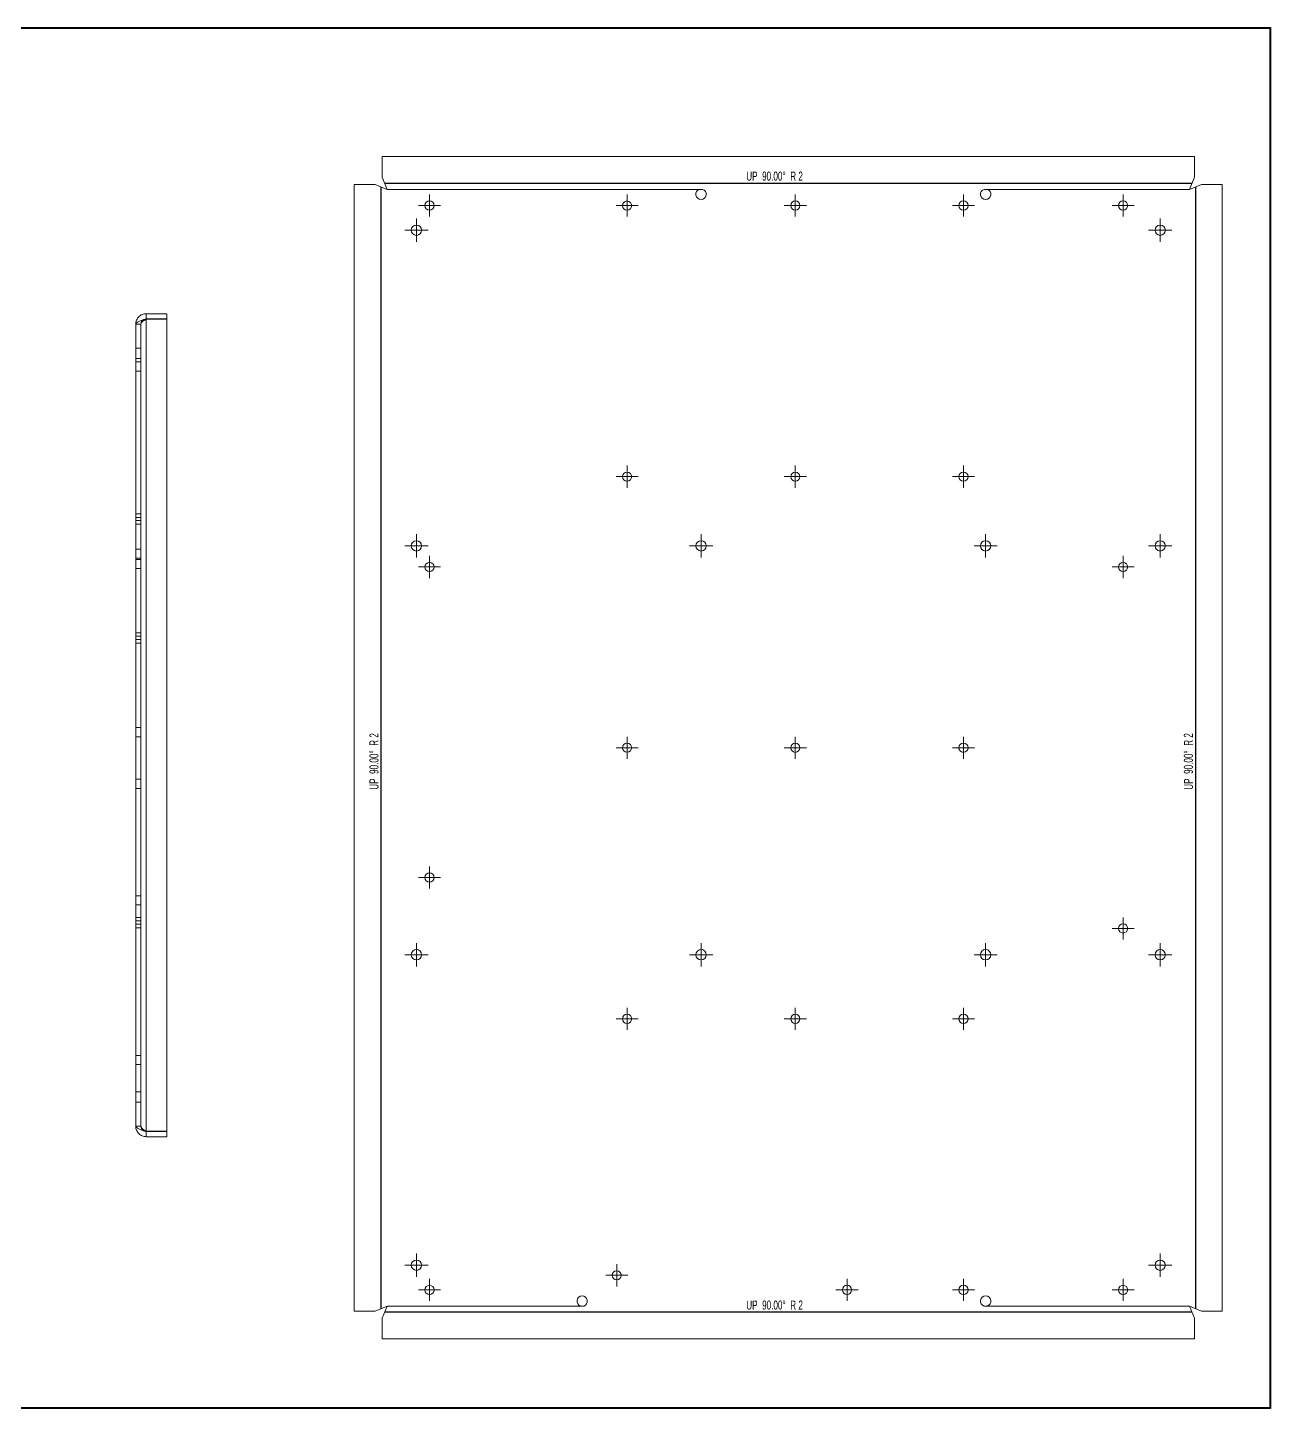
# Model space of a CAD drawing. Header units: millimetres. Extents: x 88 to 1049, y 65 to 599.
# Drawn here: x 569 to 1049, y 65 to 599 of the extents above; entities that cross this region are included whole.
import ezdxf
from ezdxf.lldxf.tags import DXFTag

# ---------------------------------------------------------------- set-up
doc = ezdxf.new("R2010")
doc.units = ezdxf.units.MM
doc.header["$LTSCALE"] = 5
doc.styles.add('SLDTEXTSTYLE2', font='TXT', dxfattribs={"width": 0.671875})
tags = doc.linetypes.add('CENTERX2', pattern=[20.32, 12.7, -2.54, 2.54, -2.54]).pattern_tags.tags
tags[10:11] = [DXFTag(74, 4), DXFTag(75, 0), DXFTag(340, '0'), DXFTag(46, 1.0), DXFTag(50, 0.0), DXFTag(44, 0.0), DXFTag(45, 0.0)]
tags[8:9] = [DXFTag(74, 4), DXFTag(75, 0), DXFTag(340, '0'), DXFTag(46, 1.0), DXFTag(50, 0.0), DXFTag(44, 0.0), DXFTag(45, 0.0)]
tags[6:7] = [DXFTag(74, 4), DXFTag(75, 0), DXFTag(340, '0'), DXFTag(46, 1.0), DXFTag(50, 0.0), DXFTag(44, 0.0), DXFTag(45, 0.0)]
tags[4:5] = [DXFTag(74, 4), DXFTag(75, 0), DXFTag(340, '0'), DXFTag(46, 1.0), DXFTag(50, 0.0), DXFTag(44, 0.0), DXFTag(45, 0.0)]
tags = doc.linetypes.add('HIDDEN', pattern=[1.905, 1.27, -0.635]).pattern_tags.tags
tags[6:7] = [DXFTag(74, 4), DXFTag(75, 0), DXFTag(340, '0'), DXFTag(46, 1.0), DXFTag(50, 0.0), DXFTag(44, 0.0), DXFTag(45, 0.0)]
tags[4:5] = [DXFTag(74, 4), DXFTag(75, 0), DXFTag(340, '0'), DXFTag(46, 1.0), DXFTag(50, 0.0), DXFTag(44, 0.0), DXFTag(45, 0.0)]

# ---------------------------------------------------------------- blocks, each defined once
blk = doc.blocks.new('SW_CENTERMARKSYMBOL_35')
at = {"color": 0, "linetype": 'Continuous', "lineweight": 0, "ltscale": 5}
for p, q in [((-2.5, 0), (-4.275, 0)), ((0, 0), (-2.5, 0)), ((0, 2.5), (0, 4.275)), ((0, 0), (0, 2.5)), ((0, 0), (0, -2.5)), ((0, 0), (2.5, 0)), ((2.5, 0), (4.275, 0)), ((0, -2.5), (0, -4.275))]:
    blk.add_line(p, q, dxfattribs=at)
blk = doc.blocks.new('SW_CENTERMARKSYMBOL_36')
at = {"color": 0, "linetype": 'Continuous', "lineweight": 0, "ltscale": 5}
for p, q in [((-2.5, 0), (-4.275, 0)), ((0, 0), (-2.5, 0)), ((0, 2.5), (0, 4.275)), ((0, 0), (0, 2.5)), ((0, 0), (0, -2.5)), ((0, 0), (2.5, 0)), ((2.5, 0), (4.275, 0)), ((0, -2.5), (0, -4.275))]:
    blk.add_line(p, q, dxfattribs=at)
blk = doc.blocks.new('SW_CENTERMARKSYMBOL_37')
at = {"color": 0, "linetype": 'Continuous', "lineweight": 0, "ltscale": 5}
for p, q in [((-2.5, 0), (-4.275, 0)), ((0, 0), (-2.5, 0)), ((0, 2.5), (0, 4.275)), ((0, 0), (0, 2.5)), ((0, 0), (0, -2.5)), ((0, 0), (2.5, 0)), ((2.5, 0), (4.275, 0)), ((0, -2.5), (0, -4.275))]:
    blk.add_line(p, q, dxfattribs=at)
blk = doc.blocks.new('SW_CENTERMARKSYMBOL_38')
at = {"color": 0, "linetype": 'Continuous', "lineweight": 0, "ltscale": 5}
for p, q in [((-2.5, 0), (-4.275, 0)), ((0, 0), (-2.5, 0)), ((0, 2.5), (0, 4.275)), ((0, 0), (0, 2.5)), ((0, 0), (0, -2.5)), ((0, 0), (2.5, 0)), ((2.5, 0), (4.275, 0)), ((0, -2.5), (0, -4.275))]:
    blk.add_line(p, q, dxfattribs=at)
blk = doc.blocks.new('SW_CENTERMARKSYMBOL_39')
at = {"color": 0, "linetype": 'Continuous', "lineweight": 0, "ltscale": 5}
for p, q in [((-2.5, 0), (-4.275, 0)), ((0, 0), (-2.5, 0)), ((0, 2.5), (0, 4.275)), ((0, 0), (0, 2.5)), ((0, 0), (0, -2.5)), ((0, 0), (2.5, 0)), ((2.5, 0), (4.275, 0)), ((0, -2.5), (0, -4.275))]:
    blk.add_line(p, q, dxfattribs=at)
blk = doc.blocks.new('SW_CENTERMARKSYMBOL_40')
at = {"color": 0, "linetype": 'Continuous', "lineweight": 0, "ltscale": 5}
for p, q in [((-2.5, 0), (-4.275, 0)), ((0, 0), (-2.5, 0)), ((0, 2.5), (0, 4.275)), ((0, 0), (0, 2.5)), ((0, 0), (0, -2.5)), ((0, 0), (2.5, 0)), ((2.5, 0), (4.275, 0)), ((0, -2.5), (0, -4.275))]:
    blk.add_line(p, q, dxfattribs=at)
blk = doc.blocks.new('SW_CENTERMARKSYMBOL_41')
at = {"color": 0, "linetype": 'Continuous', "lineweight": 0, "ltscale": 5}
for p, q in [((-2.5, 0), (-4.275, 0)), ((0, 0), (-2.5, 0)), ((0, 2.5), (0, 4.275)), ((0, 0), (0, 2.5)), ((0, 0), (0, -2.5)), ((0, 0), (2.5, 0)), ((2.5, 0), (4.275, 0)), ((0, -2.5), (0, -4.275))]:
    blk.add_line(p, q, dxfattribs=at)
blk = doc.blocks.new('SW_CENTERMARKSYMBOL_42')
at = {"color": 0, "linetype": 'Continuous', "lineweight": 0, "ltscale": 5}
for p, q in [((-2.5, 0), (-4.275, 0)), ((0, 0), (-2.5, 0)), ((0, 2.5), (0, 4.275)), ((0, 0), (0, 2.5)), ((0, 0), (0, -2.5)), ((0, 0), (2.5, 0)), ((2.5, 0), (4.275, 0)), ((0, -2.5), (0, -4.275))]:
    blk.add_line(p, q, dxfattribs=at)
blk = doc.blocks.new('SW_CENTERMARKSYMBOL_43')
at = {"color": 0, "linetype": 'Continuous', "lineweight": 0, "ltscale": 5}
for p, q in [((-2.5, 0), (-4.275, 0)), ((0, 0), (-2.5, 0)), ((0, 2.5), (0, 4.275)), ((0, 0), (0, 2.5)), ((0, 0), (0, -2.5)), ((0, 0), (2.5, 0)), ((2.5, 0), (4.275, 0)), ((0, -2.5), (0, -4.275))]:
    blk.add_line(p, q, dxfattribs=at)
blk = doc.blocks.new('SW_CENTERMARKSYMBOL_44')
at = {"color": 0, "linetype": 'Continuous', "lineweight": 0, "ltscale": 5}
for p, q in [((-2.5, 0), (-4.275, 0)), ((0, 0), (-2.5, 0)), ((0, 2.5), (0, 4.275)), ((0, 0), (0, 2.5)), ((0, 0), (0, -2.5)), ((0, 0), (2.5, 0)), ((2.5, 0), (4.275, 0)), ((0, -2.5), (0, -4.275))]:
    blk.add_line(p, q, dxfattribs=at)
blk = doc.blocks.new('SW_CENTERMARKSYMBOL_45')
at = {"color": 0, "linetype": 'Continuous', "lineweight": 0, "ltscale": 5}
for p, q in [((-2.5, 0), (-4.275, 0)), ((0, 0), (-2.5, 0)), ((0, 2.5), (0, 4.275)), ((0, 0), (0, 2.5)), ((0, 0), (0, -2.5)), ((0, 0), (2.5, 0)), ((2.5, 0), (4.275, 0)), ((0, -2.5), (0, -4.275))]:
    blk.add_line(p, q, dxfattribs=at)
blk = doc.blocks.new('SW_CENTERMARKSYMBOL_46')
at = {"color": 0, "linetype": 'Continuous', "lineweight": 0, "ltscale": 5}
for p, q in [((-2.5, 0), (-4.275, 0)), ((0, 0), (-2.5, 0)), ((0, 2.5), (0, 4.275)), ((0, 0), (0, 2.5)), ((0, 0), (0, -2.5)), ((0, 0), (2.5, 0)), ((2.5, 0), (4.275, 0)), ((0, -2.5), (0, -4.275))]:
    blk.add_line(p, q, dxfattribs=at)
blk = doc.blocks.new('SW_CENTERMARKSYMBOL_47')
at = {"color": 0, "linetype": 'Continuous', "lineweight": 0, "ltscale": 5}
for p, q in [((-2.5, 0), (-4.275, 0)), ((0, 0), (-2.5, 0)), ((0, 2.5), (0, 4.275)), ((0, 0), (0, 2.5)), ((0, 0), (0, -2.5)), ((0, 0), (2.5, 0)), ((2.5, 0), (4.275, 0)), ((0, -2.5), (0, -4.275))]:
    blk.add_line(p, q, dxfattribs=at)
blk = doc.blocks.new('SW_CENTERMARKSYMBOL_48')
at = {"color": 0, "linetype": 'Continuous', "lineweight": 0, "ltscale": 5}
for p, q in [((-2.5, 0), (-4.275, 0)), ((0, 0), (-2.5, 0)), ((0, 2.5), (0, 4.275)), ((0, 0), (0, 2.5)), ((0, 0), (0, -2.5)), ((0, 0), (2.5, 0)), ((2.5, 0), (4.275, 0)), ((0, -2.5), (0, -4.275))]:
    blk.add_line(p, q, dxfattribs=at)
blk = doc.blocks.new('SW_CENTERMARKSYMBOL_49')
at = {"color": 0, "linetype": 'Continuous', "lineweight": 0, "ltscale": 5}
for p, q in [((-2.5, 0), (-4.275, 0)), ((0, 0), (-2.5, 0)), ((0, 2.5), (0, 4.275)), ((0, 0), (0, 2.5)), ((0, 0), (0, -2.5)), ((0, 0), (2.5, 0)), ((2.5, 0), (4.275, 0)), ((0, -2.5), (0, -4.275))]:
    blk.add_line(p, q, dxfattribs=at)
blk = doc.blocks.new('SW_CENTERMARKSYMBOL_50')
at = {"color": 0, "linetype": 'Continuous', "lineweight": 0, "ltscale": 5}
for p, q in [((-2.5, 0), (-4.275, 0)), ((0, 0), (-2.5, 0)), ((0, 2.5), (0, 4.275)), ((0, 0), (0, 2.5)), ((0, 0), (0, -2.5)), ((0, 0), (2.5, 0)), ((2.5, 0), (4.275, 0)), ((0, -2.5), (0, -4.275))]:
    blk.add_line(p, q, dxfattribs=at)
blk = doc.blocks.new('SW_CENTERMARKSYMBOL_51')
at = {"color": 0, "linetype": 'Continuous', "lineweight": 0, "ltscale": 5}
for p, q in [((-2.5, 0), (-4.275, 0)), ((0, 0), (-2.5, 0)), ((0, 2.5), (0, 4.275)), ((0, 0), (0, 2.5)), ((0, 0), (0, -2.5)), ((0, 0), (2.5, 0)), ((2.5, 0), (4.275, 0)), ((0, -2.5), (0, -4.275))]:
    blk.add_line(p, q, dxfattribs=at)
blk = doc.blocks.new('SW_CENTERMARKSYMBOL_52')
at = {"color": 0, "linetype": 'Continuous', "lineweight": 0, "ltscale": 5}
for p, q in [((-2.5, 0), (-4.275, 0)), ((0, 0), (-2.5, 0)), ((0, 2.5), (0, 4.275)), ((0, 0), (0, 2.5)), ((0, 0), (0, -2.5)), ((0, 0), (2.5, 0)), ((2.5, 0), (4.275, 0)), ((0, -2.5), (0, -4.275))]:
    blk.add_line(p, q, dxfattribs=at)
blk = doc.blocks.new('SW_CENTERMARKSYMBOL_53')
at = {"color": 0, "linetype": 'Continuous', "lineweight": 0, "ltscale": 5}
for p, q in [((-2.5, 0), (-4.275, 0)), ((0, 0), (-2.5, 0)), ((0, 2.5), (0, 4.275)), ((0, 0), (0, 2.5)), ((0, 0), (0, -2.5)), ((0, 0), (2.5, 0)), ((2.5, 0), (4.275, 0)), ((0, -2.5), (0, -4.275))]:
    blk.add_line(p, q, dxfattribs=at)
blk = doc.blocks.new('SW_CENTERMARKSYMBOL_54')
at = {"color": 0, "linetype": 'Continuous', "lineweight": 0, "ltscale": 5}
for p, q in [((-2.5, 0), (-4.275, 0)), ((0, 0), (-2.5, 0)), ((0, 2.5), (0, 4.275)), ((0, 0), (0, 2.5)), ((0, 0), (0, -2.5)), ((0, 0), (2.5, 0)), ((2.5, 0), (4.275, 0)), ((0, -2.5), (0, -4.275))]:
    blk.add_line(p, q, dxfattribs=at)
blk = doc.blocks.new('SW_CENTERMARKSYMBOL_55')
at = {"color": 0, "linetype": 'Continuous', "lineweight": 0, "ltscale": 5}
for p, q in [((-2.5, 0), (-4.275, 0)), ((0, 0), (-2.5, 0)), ((0, 2.5), (0, 4.275)), ((0, 0), (0, 2.5)), ((0, 0), (0, -2.5)), ((0, 0), (2.5, 0)), ((2.5, 0), (4.275, 0)), ((0, -2.5), (0, -4.275))]:
    blk.add_line(p, q, dxfattribs=at)
blk = doc.blocks.new('SW_CENTERMARKSYMBOL_56')
at = {"color": 0, "linetype": 'Continuous', "lineweight": 0, "ltscale": 5}
for p, q in [((-2.5, 0), (-4.275, 0)), ((0, 0), (-2.5, 0)), ((0, 2.5), (0, 4.275)), ((0, 0), (0, 2.5)), ((0, 0), (0, -2.5)), ((0, 0), (2.5, 0)), ((2.5, 0), (4.275, 0)), ((0, -2.5), (0, -4.275))]:
    blk.add_line(p, q, dxfattribs=at)
blk = doc.blocks.new('SW_CENTERMARKSYMBOL_57')
at = {"color": 0, "linetype": 'Continuous', "lineweight": 0, "ltscale": 5}
for p, q in [((-2.5, 0), (-4.5, 0)), ((0, 0), (-2.5, 0)), ((0, 2.5), (0, 4.5)), ((0, 0), (0, 2.5)), ((0, 0), (0, -2.5)), ((0, 0), (2.5, 0)), ((2.5, 0), (4.5, 0)), ((0, -2.5), (0, -4.5))]:
    blk.add_line(p, q, dxfattribs=at)
blk = doc.blocks.new('SW_CENTERMARKSYMBOL_58')
at = {"color": 0, "linetype": 'Continuous', "lineweight": 0, "ltscale": 5}
for p, q in [((-2.5, 0), (-4.5, 0)), ((0, 0), (-2.5, 0)), ((0, 2.5), (0, 4.5)), ((0, 0), (0, 2.5)), ((0, 0), (0, -2.5)), ((0, 0), (2.5, 0)), ((2.5, 0), (4.5, 0)), ((0, -2.5), (0, -4.5))]:
    blk.add_line(p, q, dxfattribs=at)
blk = doc.blocks.new('SW_CENTERMARKSYMBOL_59')
at = {"color": 0, "linetype": 'Continuous', "lineweight": 0, "ltscale": 5}
for p, q in [((-2.5, 0), (-4.5, 0)), ((0, 0), (-2.5, 0)), ((0, 2.5), (0, 4.5)), ((0, 0), (0, 2.5)), ((0, 0), (0, -2.5)), ((0, 0), (2.5, 0)), ((2.5, 0), (4.5, 0)), ((0, -2.5), (0, -4.5))]:
    blk.add_line(p, q, dxfattribs=at)
blk = doc.blocks.new('SW_CENTERMARKSYMBOL_60')
at = {"color": 0, "linetype": 'Continuous', "lineweight": 0, "ltscale": 5}
for p, q in [((-2.5, 0), (-4.5, 0)), ((0, 0), (-2.5, 0)), ((0, 2.5), (0, 4.5)), ((0, 0), (0, 2.5)), ((0, 0), (0, -2.5)), ((0, 0), (2.5, 0)), ((2.5, 0), (4.5, 0)), ((0, -2.5), (0, -4.5))]:
    blk.add_line(p, q, dxfattribs=at)
blk = doc.blocks.new('SW_CENTERMARKSYMBOL_61')
at = {"color": 0, "linetype": 'Continuous', "lineweight": 0, "ltscale": 5}
for p, q in [((-2.5, 0), (-4.5, 0)), ((0, 0), (-2.5, 0)), ((0, 2.5), (0, 4.5)), ((0, 0), (0, 2.5)), ((0, 0), (0, -2.5)), ((0, 0), (2.5, 0)), ((2.5, 0), (4.5, 0)), ((0, -2.5), (0, -4.5))]:
    blk.add_line(p, q, dxfattribs=at)
blk = doc.blocks.new('SW_CENTERMARKSYMBOL_62')
at = {"color": 0, "linetype": 'Continuous', "lineweight": 0, "ltscale": 5}
for p, q in [((-2.5, 0), (-4.5, 0)), ((0, 0), (-2.5, 0)), ((0, 2.5), (0, 4.5)), ((0, 0), (0, 2.5)), ((0, 0), (0, -2.5)), ((0, 0), (2.5, 0)), ((2.5, 0), (4.5, 0)), ((0, -2.5), (0, -4.5))]:
    blk.add_line(p, q, dxfattribs=at)
blk = doc.blocks.new('SW_CENTERMARKSYMBOL_63')
at = {"color": 0, "linetype": 'Continuous', "lineweight": 0, "ltscale": 5}
for p, q in [((-2.5, 0), (-4.5, 0)), ((0, 0), (-2.5, 0)), ((0, 2.5), (0, 4.5)), ((0, 0), (0, 2.5)), ((0, 0), (0, -2.5)), ((0, 0), (2.5, 0)), ((2.5, 0), (4.5, 0)), ((0, -2.5), (0, -4.5))]:
    blk.add_line(p, q, dxfattribs=at)
blk = doc.blocks.new('SW_CENTERMARKSYMBOL_64')
at = {"color": 0, "linetype": 'Continuous', "lineweight": 0, "ltscale": 5}
for p, q in [((-2.5, 0), (-4.5, 0)), ((0, 0), (-2.5, 0)), ((0, 2.5), (0, 4.5)), ((0, 0), (0, 2.5)), ((0, 0), (0, -2.5)), ((0, 0), (2.5, 0)), ((2.5, 0), (4.5, 0)), ((0, -2.5), (0, -4.5))]:
    blk.add_line(p, q, dxfattribs=at)
blk = doc.blocks.new('SW_CENTERMARKSYMBOL_65')
at = {"color": 0, "linetype": 'Continuous', "lineweight": 0, "ltscale": 5}
for p, q in [((-2.5, 0), (-4.5, 0)), ((0, 0), (-2.5, 0)), ((0, 2.5), (0, 4.5)), ((0, 0), (0, 2.5)), ((0, 0), (0, -2.5)), ((0, 0), (2.5, 0)), ((2.5, 0), (4.5, 0)), ((0, -2.5), (0, -4.5))]:
    blk.add_line(p, q, dxfattribs=at)
blk = doc.blocks.new('SW_CENTERMARKSYMBOL_66')
at = {"color": 0, "linetype": 'Continuous', "lineweight": 0, "ltscale": 5}
for p, q in [((-2.5, 0), (-4.5, 0)), ((0, 0), (-2.5, 0)), ((0, 2.5), (0, 4.5)), ((0, 0), (0, 2.5)), ((0, 0), (0, -2.5)), ((0, 0), (2.5, 0)), ((2.5, 0), (4.5, 0)), ((0, -2.5), (0, -4.5))]:
    blk.add_line(p, q, dxfattribs=at)
blk = doc.blocks.new('SW_CENTERMARKSYMBOL_67')
at = {"color": 0, "linetype": 'Continuous', "lineweight": 0, "ltscale": 5}
for p, q in [((-2.5, 0), (-4.5, 0)), ((0, 0), (-2.5, 0)), ((0, 2.5), (0, 4.5)), ((0, 0), (0, 2.5)), ((0, 0), (0, -2.5)), ((0, 0), (2.5, 0)), ((2.5, 0), (4.5, 0)), ((0, -2.5), (0, -4.5))]:
    blk.add_line(p, q, dxfattribs=at)
blk = doc.blocks.new('SW_CENTERMARKSYMBOL_68')
at = {"color": 0, "linetype": 'Continuous', "lineweight": 0, "ltscale": 5}
for p, q in [((-2.5, 0), (-4.5, 0)), ((0, 0), (-2.5, 0)), ((0, 2.5), (0, 4.5)), ((0, 0), (0, 2.5)), ((0, 0), (0, -2.5)), ((0, 0), (2.5, 0)), ((2.5, 0), (4.5, 0)), ((0, -2.5), (0, -4.5))]:
    blk.add_line(p, q, dxfattribs=at)
blk = doc.blocks.new('SW_CENTERMARKSYMBOL_69')
at = {"color": 0, "linetype": 'Continuous', "lineweight": 0, "ltscale": 5}
for p, q in [((-2.5, 0), (-4.275, 0)), ((0, 0), (-2.5, 0)), ((0, 2.5), (0, 4.275)), ((0, 0), (0, 2.5)), ((0, 0), (0, -2.5)), ((0, 0), (2.5, 0)), ((2.5, 0), (4.275, 0)), ((0, -2.5), (0, -4.275))]:
    blk.add_line(p, q, dxfattribs=at)
blk = doc.blocks.new('SW_CENTERMARKSYMBOL_70')
at = {"color": 0, "linetype": 'Continuous', "lineweight": 0, "ltscale": 5}
for p, q in [((-2.5, 0), (-4.275, 0)), ((0, 0), (-2.5, 0)), ((0, 2.5), (0, 4.275)), ((0, 0), (0, 2.5)), ((0, 0), (0, -2.5)), ((0, 0), (2.5, 0)), ((2.5, 0), (4.275, 0)), ((0, -2.5), (0, -4.275))]:
    blk.add_line(p, q, dxfattribs=at)
blk = doc.blocks.new('SW_CENTERMARKSYMBOL_71')
at = {"color": 0, "linetype": 'Continuous', "lineweight": 0, "ltscale": 5}
for p, q in [((-2.5, 0), (-4.275, 0)), ((0, 0), (-2.5, 0)), ((0, 2.5), (0, 4.275)), ((0, 0), (0, 2.5)), ((0, 0), (0, -2.5)), ((0, 0), (2.5, 0)), ((2.5, 0), (4.275, 0)), ((0, -2.5), (0, -4.275))]:
    blk.add_line(p, q, dxfattribs=at)
blk = doc.blocks.new('SW_CENTERMARKSYMBOL_72')
at = {"color": 0, "linetype": 'Continuous', "lineweight": 0, "ltscale": 5}
for p, q in [((-2.5, 0), (-4.275, 0)), ((0, 0), (-2.5, 0)), ((0, 2.5), (0, 4.275)), ((0, 0), (0, 2.5)), ((0, 0), (0, -2.5)), ((0, 0), (2.5, 0)), ((2.5, 0), (4.275, 0)), ((0, -2.5), (0, -4.275))]:
    blk.add_line(p, q, dxfattribs=at)
blk = doc.blocks.new('SW_CENTERMARKSYMBOL_73')
at = {"color": 0, "linetype": 'Continuous', "lineweight": 0, "ltscale": 5}
for p, q in [((-2.5, 0), (-4.275, 0)), ((0, 0), (-2.5, 0)), ((0, 2.5), (0, 4.275)), ((0, 0), (0, 2.5)), ((0, 0), (0, -2.5)), ((0, 0), (2.5, 0)), ((2.5, 0), (4.275, 0)), ((0, -2.5), (0, -4.275))]:
    blk.add_line(p, q, dxfattribs=at)
blk = doc.blocks.new('SW_CENTERMARKSYMBOL_74')
at = {"color": 0, "linetype": 'Continuous', "lineweight": 0, "ltscale": 5}
for p, q in [((-2.5, 0), (-4.275, 0)), ((0, 0), (-2.5, 0)), ((0, 2.5), (0, 4.275)), ((0, 0), (0, 2.5)), ((0, 0), (0, -2.5)), ((0, 0), (2.5, 0)), ((2.5, 0), (4.275, 0)), ((0, -2.5), (0, -4.275))]:
    blk.add_line(p, q, dxfattribs=at)
blk = doc.blocks.new('SW_CENTERMARKSYMBOL_75')
at = {"color": 0, "linetype": 'Continuous', "lineweight": 0, "ltscale": 5}
for p, q in [((-2.5, 0), (-4.275, 0)), ((0, 0), (-2.5, 0)), ((0, 2.5), (0, 4.275)), ((0, 0), (0, 2.5)), ((0, 0), (0, -2.5)), ((0, 0), (2.5, 0)), ((2.5, 0), (4.275, 0)), ((0, -2.5), (0, -4.275))]:
    blk.add_line(p, q, dxfattribs=at)
blk = doc.blocks.new('SW_CENTERMARKSYMBOL_76')
at = {"color": 0, "linetype": 'Continuous', "lineweight": 0, "ltscale": 5}
for p, q in [((-2.5, 0), (-4.275, 0)), ((0, 0), (-2.5, 0)), ((0, 2.5), (0, 4.275)), ((0, 0), (0, 2.5)), ((0, 0), (0, -2.5)), ((0, 0), (2.5, 0)), ((2.5, 0), (4.275, 0)), ((0, -2.5), (0, -4.275))]:
    blk.add_line(p, q, dxfattribs=at)
blk = doc.blocks.new('SW_CENTERMARKSYMBOL_77')
at = {"color": 0, "linetype": 'Continuous', "lineweight": 0, "ltscale": 5}
for p, q in [((-2.5, 0), (-4.275, 0)), ((0, 0), (-2.5, 0)), ((0, 2.5), (0, 4.275)), ((0, 0), (0, 2.5)), ((0, 0), (0, -2.5)), ((0, 0), (2.5, 0)), ((2.5, 0), (4.275, 0)), ((0, -2.5), (0, -4.275))]:
    blk.add_line(p, q, dxfattribs=at)
blk = doc.blocks.new('SW_CENTERMARKSYMBOL_78')
at = {"color": 0, "linetype": 'Continuous', "lineweight": 0, "ltscale": 5}
for p, q in [((-2.5, 0), (-4.275, 0)), ((0, 0), (-2.5, 0)), ((0, 2.5), (0, 4.275)), ((0, 0), (0, 2.5)), ((0, 0), (0, -2.5)), ((0, 0), (2.5, 0)), ((2.5, 0), (4.275, 0)), ((0, -2.5), (0, -4.275))]:
    blk.add_line(p, q, dxfattribs=at)
blk = doc.blocks.new('SW_CENTERMARKSYMBOL_79')
at = {"color": 0, "linetype": 'Continuous', "lineweight": 0, "ltscale": 5}
for p, q in [((-2.5, 0), (-4.275, 0)), ((0, 0), (-2.5, 0)), ((0, 2.5), (0, 4.275)), ((0, 0), (0, 2.5)), ((0, 0), (0, -2.5)), ((0, 0), (2.5, 0)), ((2.5, 0), (4.275, 0)), ((0, -2.5), (0, -4.275))]:
    blk.add_line(p, q, dxfattribs=at)
blk = doc.blocks.new('SW_CENTERMARKSYMBOL_80')
at = {"color": 0, "linetype": 'Continuous', "lineweight": 0, "ltscale": 5}
for p, q in [((-2.5, 0), (-4.275, 0)), ((0, 0), (-2.5, 0)), ((0, 2.5), (0, 4.275)), ((0, 0), (0, 2.5)), ((0, 0), (0, -2.5)), ((0, 0), (2.5, 0)), ((2.5, 0), (4.275, 0)), ((0, -2.5), (0, -4.275))]:
    blk.add_line(p, q, dxfattribs=at)
blk = doc.blocks.new('SW_CENTERMARKSYMBOL_81')
at = {"color": 0, "linetype": 'Continuous', "lineweight": 0, "ltscale": 5}
for p, q in [((-2.5, 0), (-4.275, 0)), ((0, 0), (-2.5, 0)), ((0, 2.5), (0, 4.275)), ((0, 0), (0, 2.5)), ((0, 0), (0, -2.5)), ((0, 0), (2.5, 0)), ((2.5, 0), (4.275, 0)), ((0, -2.5), (0, -4.275))]:
    blk.add_line(p, q, dxfattribs=at)
blk = doc.blocks.new('SW_CENTERMARKSYMBOL_82')
at = {"color": 0, "linetype": 'Continuous', "lineweight": 0, "ltscale": 5}
for p, q in [((-2.5, 0), (-4.275, 0)), ((0, 0), (-2.5, 0)), ((0, 2.5), (0, 4.275)), ((0, 0), (0, 2.5)), ((0, 0), (0, -2.5)), ((0, 0), (2.5, 0)), ((2.5, 0), (4.275, 0)), ((0, -2.5), (0, -4.275))]:
    blk.add_line(p, q, dxfattribs=at)
blk = doc.blocks.new('SW_CENTERMARKSYMBOL_83')
at = {"color": 0, "linetype": 'Continuous', "lineweight": 0, "ltscale": 5}
for p, q in [((-2.5, 0), (-4.275, 0)), ((0, 0), (-2.5, 0)), ((0, 2.5), (0, 4.275)), ((0, 0), (0, 2.5)), ((0, 0), (0, -2.5)), ((0, 0), (2.5, 0)), ((2.5, 0), (4.275, 0)), ((0, -2.5), (0, -4.275))]:
    blk.add_line(p, q, dxfattribs=at)
blk = doc.blocks.new('SW_CENTERMARKSYMBOL_84')
at = {"color": 0, "linetype": 'Continuous', "lineweight": 0, "ltscale": 5}
for p, q in [((-2.5, 0), (-4.275, 0)), ((0, 0), (-2.5, 0)), ((0, 2.5), (0, 4.275)), ((0, 0), (0, 2.5)), ((0, 0), (0, -2.5)), ((0, 0), (2.5, 0)), ((2.5, 0), (4.275, 0)), ((0, -2.5), (0, -4.275))]:
    blk.add_line(p, q, dxfattribs=at)
blk = doc.blocks.new('SW_CENTERMARKSYMBOL_85')
at = {"color": 0, "linetype": 'Continuous', "lineweight": 0, "ltscale": 5}
for p, q in [((-2.5, 0), (-4.275, 0)), ((0, 0), (-2.5, 0)), ((0, 2.5), (0, 4.275)), ((0, 0), (0, 2.5)), ((0, 0), (0, -2.5)), ((0, 0), (2.5, 0)), ((2.5, 0), (4.275, 0)), ((0, -2.5), (0, -4.275))]:
    blk.add_line(p, q, dxfattribs=at)
blk = doc.blocks.new('SW_CENTERMARKSYMBOL_86')
at = {"color": 0, "linetype": 'Continuous', "lineweight": 0, "ltscale": 5}
for p, q in [((-2.5, 0), (-4.275, 0)), ((0, 0), (-2.5, 0)), ((0, 2.5), (0, 4.275)), ((0, 0), (0, 2.5)), ((0, 0), (0, -2.5)), ((0, 0), (2.5, 0)), ((2.5, 0), (4.275, 0)), ((0, -2.5), (0, -4.275))]:
    blk.add_line(p, q, dxfattribs=at)
blk = doc.blocks.new('SW_CENTERMARKSYMBOL_87')
at = {"color": 0, "linetype": 'Continuous', "lineweight": 0, "ltscale": 5}
for p, q in [((-2.5, 0), (-4.275, 0)), ((0, 0), (-2.5, 0)), ((0, 2.5), (0, 4.275)), ((0, 0), (0, 2.5)), ((0, 0), (0, -2.5)), ((0, 0), (2.5, 0)), ((2.5, 0), (4.275, 0)), ((0, -2.5), (0, -4.275))]:
    blk.add_line(p, q, dxfattribs=at)
blk = doc.blocks.new('SW_CENTERMARKSYMBOL_88')
at = {"color": 0, "linetype": 'Continuous', "lineweight": 0, "ltscale": 5}
for p, q in [((-2.5, 0), (-4.275, 0)), ((0, 0), (-2.5, 0)), ((0, 2.5), (0, 4.275)), ((0, 0), (0, 2.5)), ((0, 0), (0, -2.5)), ((0, 0), (2.5, 0)), ((2.5, 0), (4.275, 0)), ((0, -2.5), (0, -4.275))]:
    blk.add_line(p, q, dxfattribs=at)
blk = doc.blocks.new('SW_CENTERMARKSYMBOL_89')
at = {"color": 0, "linetype": 'Continuous', "lineweight": 0, "ltscale": 5}
for p, q in [((-2.5, 0), (-4.275, 0)), ((0, 0), (-2.5, 0)), ((0, 2.5), (0, 4.275)), ((0, 0), (0, 2.5)), ((0, 0), (0, -2.5)), ((0, 0), (2.5, 0)), ((2.5, 0), (4.275, 0)), ((0, -2.5), (0, -4.275))]:
    blk.add_line(p, q, dxfattribs=at)
blk = doc.blocks.new('SW_CENTERMARKSYMBOL_90')
at = {"color": 0, "linetype": 'Continuous', "lineweight": 0, "ltscale": 5}
for p, q in [((-2.5, 0), (-4.275, 0)), ((0, 0), (-2.5, 0)), ((0, 2.5), (0, 4.275)), ((0, 0), (0, 2.5)), ((0, 0), (0, -2.5)), ((0, 0), (2.5, 0)), ((2.5, 0), (4.275, 0)), ((0, -2.5), (0, -4.275))]:
    blk.add_line(p, q, dxfattribs=at)
blk = doc.blocks.new('SW_CENTERMARKSYMBOL_91')
at = {"color": 0, "linetype": 'Continuous', "lineweight": 0, "ltscale": 5}
for p, q in [((-2.5, 0), (-4.275, 0)), ((0, 0), (-2.5, 0)), ((0, 2.5), (0, 4.275)), ((0, 0), (0, 2.5)), ((0, 0), (0, -2.5)), ((0, 0), (2.5, 0)), ((2.5, 0), (4.275, 0)), ((0, -2.5), (0, -4.275))]:
    blk.add_line(p, q, dxfattribs=at)
blk = doc.blocks.new('SW_CENTERMARKSYMBOL_92')
at = {"color": 0, "linetype": 'Continuous', "lineweight": 0, "ltscale": 5}
for p, q in [((-2.5, 0), (-4.5, 0)), ((0, 0), (-2.5, 0)), ((0, 2.5), (0, 4.5)), ((0, 0), (0, 2.5)), ((0, 0), (0, -2.5)), ((0, 0), (2.5, 0)), ((2.5, 0), (4.5, 0)), ((0, -2.5), (0, -4.5))]:
    blk.add_line(p, q, dxfattribs=at)
blk = doc.blocks.new('SW_CENTERMARKSYMBOL_93')
at = {"color": 0, "linetype": 'Continuous', "lineweight": 0, "ltscale": 5}
for p, q in [((-2.5, 0), (-4.5, 0)), ((0, 0), (-2.5, 0)), ((0, 2.5), (0, 4.5)), ((0, 0), (0, 2.5)), ((0, 0), (0, -2.5)), ((0, 0), (2.5, 0)), ((2.5, 0), (4.5, 0)), ((0, -2.5), (0, -4.5))]:
    blk.add_line(p, q, dxfattribs=at)
blk = doc.blocks.new('SW_CENTERMARKSYMBOL_94')
at = {"color": 0, "linetype": 'Continuous', "lineweight": 0, "ltscale": 5}
for p, q in [((-2.5, 0), (-4.5, 0)), ((0, 0), (-2.5, 0)), ((0, 2.5), (0, 4.5)), ((0, 0), (0, 2.5)), ((0, 0), (0, -2.5)), ((0, 0), (2.5, 0)), ((2.5, 0), (4.5, 0)), ((0, -2.5), (0, -4.5))]:
    blk.add_line(p, q, dxfattribs=at)
blk = doc.blocks.new('SW_CENTERMARKSYMBOL_95')
at = {"color": 0, "linetype": 'Continuous', "lineweight": 0, "ltscale": 5}
for p, q in [((-2.5, 0), (-4.5, 0)), ((0, 0), (-2.5, 0)), ((0, 2.5), (0, 4.5)), ((0, 0), (0, 2.5)), ((0, 0), (0, -2.5)), ((0, 0), (2.5, 0)), ((2.5, 0), (4.5, 0)), ((0, -2.5), (0, -4.5))]:
    blk.add_line(p, q, dxfattribs=at)
blk = doc.blocks.new('SW_CENTERMARKSYMBOL_96')
at = {"color": 0, "linetype": 'Continuous', "lineweight": 0, "ltscale": 5}
for p, q in [((-2.5, 0), (-4.5, 0)), ((0, 0), (-2.5, 0)), ((0, 2.5), (0, 4.5)), ((0, 0), (0, 2.5)), ((0, 0), (0, -2.5)), ((0, 0), (2.5, 0)), ((2.5, 0), (4.5, 0)), ((0, -2.5), (0, -4.5))]:
    blk.add_line(p, q, dxfattribs=at)
blk = doc.blocks.new('SW_CENTERMARKSYMBOL_97')
at = {"color": 0, "linetype": 'Continuous', "lineweight": 0, "ltscale": 5}
for p, q in [((-2.5, 0), (-4.5, 0)), ((0, 0), (-2.5, 0)), ((0, 2.5), (0, 4.5)), ((0, 0), (0, 2.5)), ((0, 0), (0, -2.5)), ((0, 0), (2.5, 0)), ((2.5, 0), (4.5, 0)), ((0, -2.5), (0, -4.5))]:
    blk.add_line(p, q, dxfattribs=at)
blk = doc.blocks.new('SW_CENTERMARKSYMBOL_98')
at = {"color": 0, "linetype": 'Continuous', "lineweight": 0, "ltscale": 5}
for p, q in [((-2.5, 0), (-4.5, 0)), ((0, 0), (-2.5, 0)), ((0, 2.5), (0, 4.5)), ((0, 0), (0, 2.5)), ((0, 0), (0, -2.5)), ((0, 0), (2.5, 0)), ((2.5, 0), (4.5, 0)), ((0, -2.5), (0, -4.5))]:
    blk.add_line(p, q, dxfattribs=at)
blk = doc.blocks.new('SW_CENTERMARKSYMBOL_99')
at = {"color": 0, "linetype": 'Continuous', "lineweight": 0, "ltscale": 5}
for p, q in [((-2.5, 0), (-4.5, 0)), ((0, 0), (-2.5, 0)), ((0, 2.5), (0, 4.5)), ((0, 0), (0, 2.5)), ((0, 0), (0, -2.5)), ((0, 0), (2.5, 0)), ((2.5, 0), (4.5, 0)), ((0, -2.5), (0, -4.5))]:
    blk.add_line(p, q, dxfattribs=at)
blk = doc.blocks.new('SW_CENTERMARKSYMBOL_100')
at = {"color": 0, "linetype": 'Continuous', "lineweight": 0, "ltscale": 5}
for p, q in [((-2.5, 0), (-4.5, 0)), ((0, 0), (-2.5, 0)), ((0, 2.5), (0, 4.5)), ((0, 0), (0, 2.5)), ((0, 0), (0, -2.5)), ((0, 0), (2.5, 0)), ((2.5, 0), (4.5, 0)), ((0, -2.5), (0, -4.5))]:
    blk.add_line(p, q, dxfattribs=at)
blk = doc.blocks.new('SW_CENTERMARKSYMBOL_101')
at = {"color": 0, "linetype": 'Continuous', "lineweight": 0, "ltscale": 5}
for p, q in [((-2.5, 0), (-4.5, 0)), ((0, 0), (-2.5, 0)), ((0, 2.5), (0, 4.5)), ((0, 0), (0, 2.5)), ((0, 0), (0, -2.5)), ((0, 0), (2.5, 0)), ((2.5, 0), (4.5, 0)), ((0, -2.5), (0, -4.5))]:
    blk.add_line(p, q, dxfattribs=at)
blk = doc.blocks.new('SW_CENTERMARKSYMBOL_102')
at = {"color": 0, "linetype": 'Continuous', "lineweight": 0, "ltscale": 5}
for p, q in [((-2.5, 0), (-4.5, 0)), ((0, 0), (-2.5, 0)), ((0, 2.5), (0, 4.5)), ((0, 0), (0, 2.5)), ((0, 0), (0, -2.5)), ((0, 0), (2.5, 0)), ((2.5, 0), (4.5, 0)), ((0, -2.5), (0, -4.5))]:
    blk.add_line(p, q, dxfattribs=at)
blk = doc.blocks.new('SW_CENTERMARKSYMBOL_103')
at = {"color": 0, "linetype": 'Continuous', "lineweight": 0, "ltscale": 5}
for p, q in [((-2.5, 0), (-4.5, 0)), ((0, 0), (-2.5, 0)), ((0, 2.5), (0, 4.5)), ((0, 0), (0, 2.5)), ((0, 0), (0, -2.5)), ((0, 0), (2.5, 0)), ((2.5, 0), (4.5, 0)), ((0, -2.5), (0, -4.5))]:
    blk.add_line(p, q, dxfattribs=at)
blk = doc.blocks.new('SW_CENTERMARKSYMBOL_104')
at = {"color": 0, "linetype": 'Continuous', "lineweight": 0, "ltscale": 5}
for p, q in [((-2.5, 0), (-4.275, 0)), ((0, 0), (-2.5, 0)), ((0, 2.5), (0, 4.275)), ((0, 0), (0, 2.5)), ((0, 0), (0, -2.5)), ((0, 0), (2.5, 0)), ((2.5, 0), (4.275, 0)), ((0, -2.5), (0, -4.275))]:
    blk.add_line(p, q, dxfattribs=at)

msp = doc.modelspace()

# ---------------------------------------------------------------- linework, layer by layer
at = {"color": 7, "linetype": 'Continuous', "lineweight": 15, "ltscale": 5}
for p, q in [((705.76, 541.22), (705.76, 549.22)), ((705.76, 549.22), (1019.68, 549.22)), ((1019.68, 541.22), (1019.68, 549.22)), ((705.76, 541.22), (707.69, 536.51)), ((1017.75, 536.51), (1019.68, 541.22)), ((694.98, 102.98), (694.98, 538.44)), ((702.98, 538.44), (694.98, 538.44)), ((707.69, 536.51), (702.98, 538.44)), ((707.69, 536.51), (829.61, 536.51)), ((707.69, 536.51), (828.36, 536.51)), ((938.36, 536.51), (1017.75, 536.51)), ((939.61, 536.51), (1017.75, 536.51)), ((1022.46, 538.44), (1017.75, 536.51)), ((1022.46, 538.44), (1030.46, 538.44)), ((1030.46, 538.44), (1030.46, 102.98)), ((614.53, 488.44), (614.53, 486.44)), ((614.53, 488.44), (622.53, 488.44)), ((614.53, 486.44), (622.53, 486.44)), ((614.53, 172.45), (614.53, 486.37)), ((614.53, 486.37), (622.53, 486.37)), ((622.53, 488.44), (622.53, 486.44)), ((622.53, 172.45), (622.53, 486.37)), ((610.53, 408.47), (610.53, 484.44)), ((610.53, 409.72), (610.53, 484.44)), ((610.53, 253.76), (610.53, 408.47)), ((610.53, 174.38), (610.53, 253.76)), ((610.53, 174.38), (610.53, 252.51)), ((614.53, 172.45), (622.53, 172.45)), ((614.53, 170.38), (614.53, 172.38)), ((614.53, 172.38), (622.53, 172.38)), ((622.53, 170.38), (622.53, 172.38)), ((614.53, 170.38), (622.53, 170.38)), ((702.98, 102.98), (694.98, 102.98)), ((702.98, 102.98), (707.69, 104.91)), ((707.69, 104.91), (705.76, 100.2)), ((783.65, 104.91), (707.69, 104.91)), ((782.4, 104.91), (707.69, 104.91)), ((1017.75, 104.91), (938.36, 104.91)), ((1017.75, 104.91), (939.61, 104.91)), ((1017.75, 104.91), (1022.46, 102.98)), ((1019.68, 100.2), (1017.75, 104.91)), ((1022.46, 102.98), (1030.46, 102.98)), ((705.76, 100.2), (705.76, 92.2)), ((1019.68, 100.2), (1019.68, 92.2)), ((1019.68, 92.2), (705.76, 92.2))]:
    msp.add_line(p, q, dxfattribs=at)
at = {"color": 7, "linetype": 'CENTERX2', "ltscale": 5}
for p, q in [((705.33, 103.94), (705.33, 537.47)), ((706.72, 538.87), (1018.71, 538.87)), ((1020.1, 537.47), (1020.1, 103.94)), ((1018.71, 102.55), (706.72, 102.55))]:
    msp.add_line(p, q, dxfattribs=at)
at = {"color": 7, "linetype": 'HIDDEN', "lineweight": 0, "ltscale": 5}
for p, q in [((612.53, 484.44), (610.53, 484.44)), ((612.53, 408.47), (612.53, 484.44)), ((612.53, 409.72), (612.53, 484.44)), ((612.53, 475.14), (610.53, 475.14)), ((610.53, 471.14), (612.53, 471.14)), ((612.53, 469.84), (610.53, 469.84)), ((610.53, 466.29), (612.53, 466.29)), ((612.53, 411.1), (610.53, 411.1)), ((610.53, 409.72), (612.53, 409.72)), ((612.53, 408.47), (610.53, 408.47)), ((610.53, 407.1), (612.53, 407.1)), ((612.53, 253.76), (612.53, 408.47)), ((612.53, 397.49), (610.53, 397.49)), ((610.53, 393.94), (612.53, 393.94)), ((612.53, 393.49), (610.53, 393.49)), ((610.53, 389.94), (612.53, 389.94)), ((612.53, 365.14), (610.53, 365.14)), ((612.53, 363.76), (610.53, 363.76)), ((610.53, 362.51), (612.53, 362.51)), ((610.53, 361.14), (612.53, 361.14)), ((612.53, 328.49), (610.53, 328.49)), ((610.53, 324.94), (612.53, 324.94)), ((612.53, 308.49), (610.53, 308.49)), ((610.53, 304.94), (612.53, 304.94)), ((612.53, 263.49), (610.53, 263.49)), ((610.53, 259.94), (612.53, 259.94)), ((612.53, 255.14), (610.53, 255.14)), ((610.53, 253.76), (612.53, 253.76)), ((612.53, 252.51), (610.53, 252.51)), ((610.53, 251.14), (612.53, 251.14)), ((612.53, 174.38), (612.53, 253.76)), ((612.53, 174.38), (612.53, 252.51)), ((612.53, 201.79), (610.53, 201.79)), ((610.53, 198.24), (612.53, 198.24)), ((612.53, 187.68), (610.53, 187.68)), ((610.53, 183.68), (612.53, 183.68)), ((612.53, 174.38), (610.53, 174.38))]:
    msp.add_line(p, q, dxfattribs=at)
for points in [[(88.4, 599.02), (1049.03, 599.02), (1049.03, 65.37), (88.4, 65.37)], [(88.6, 598.82), (1048.83, 598.82), (1048.83, 65.57), (88.6, 65.57)]]:
    msp.add_lwpolyline(points, close=True)
at = {"color": 7, "linetype": 'Continuous', "lineweight": 15, "ltscale": 25}
for centre, radius in [((724.06, 530.26), 1.77), ((800.41, 530.24), 1.77), ((865.41, 530.24), 1.78), ((930.41, 530.24), 1.78), ((992.11, 530.26), 1.77), ((718.99, 520.71), 2), ((1006.45, 520.71), 2), ((800.41, 425.47), 1.77), ((865.41, 425.47), 1.78), ((930.41, 425.47), 1.78), ((718.99, 398.71), 2), ((828.99, 398.71), 2), ((938.99, 398.71), 2), ((1006.45, 398.71), 2), ((724.06, 390.56), 1.77), ((992.11, 390.56), 1.77), ((800.41, 320.7), 1.77), ((865.41, 320.7), 1.78), ((930.41, 320.7), 1.78), ((724.06, 270.56), 1.77), ((992.11, 250.86), 1.77), ((718.99, 240.71), 2), ((828.99, 240.71), 2), ((938.99, 240.71), 2), ((1006.45, 240.71), 2), ((800.41, 215.93), 1.77), ((865.41, 215.93), 1.78), ((930.41, 215.93), 1.78), ((718.99, 120.71), 2), ((796.41, 116.81), 1.77), ((1006.45, 120.71), 2), ((724.06, 111.16), 1.77), ((885.41, 111.16), 1.78), ((930.41, 111.16), 1.78), ((992.11, 111.16), 1.77)]:
    msp.add_circle(centre, radius, dxfattribs=at)
for centre, start, end in [((828.99, 534.61), 108.1949, 71.8051), ((938.99, 534.61), 108.1949, 71.8051), ((783.03, 106.81), 288.1949, 251.8051), ((938.99, 106.81), 288.1949, 251.8051)]:
    msp.add_arc(centre, 2, start, end, dxfattribs=at)
at = {"color": 7, "linetype": 'Continuous', "lineweight": 15, "ltscale": 5}
for points, knots in [([(614.53, 488.44), (614.26, 488.44), (614, 488.41), (613.49, 488.31), (613.24, 488.23), (612.75, 488.03), (612.52, 487.91), (612.09, 487.62), (611.88, 487.45), (611.51, 487.08), (611.35, 486.88), (611.06, 486.44), (610.93, 486.21), (610.73, 485.73), (610.66, 485.48), (610.55, 484.96), (610.53, 484.7), (610.53, 484.44)], [0, 0, 0, 0, 0.125, 0.125, 0.25, 0.25, 0.375, 0.375, 0.5, 0.5, 0.625, 0.625, 0.75, 0.75, 0.875, 0.875, 1, 1, 1, 1]), ([(610.53, 484.44), (610.53, 484.52), (610.55, 484.6), (610.65, 484.76), (610.73, 484.84), (610.93, 485), (611.05, 485.08), (611.34, 485.24), (611.51, 485.32), (611.88, 485.48), (612.08, 485.56), (612.52, 485.72), (612.75, 485.8), (613.23, 485.96), (613.48, 486.04), (614, 486.2), (614.26, 486.28), (614.53, 486.37)], [0, 0, 0, 0, 0.125, 0.125, 0.25, 0.25, 0.375, 0.375, 0.5, 0.5, 0.625, 0.625, 0.75, 0.75, 0.875, 0.875, 1, 1, 1, 1]), ([(614.53, 486.44), (614.23, 486.41), (613.78, 486.37), (613.44, 486.09), (613.33, 485.99)], [0, 0, 0, 0, 0.666137, 1, 1, 1, 1]), ([(614.53, 172.45), (614.26, 172.53), (614, 172.61), (613.49, 172.77), (613.24, 172.85), (612.75, 173.01), (612.52, 173.09), (612.09, 173.25), (611.88, 173.33), (611.51, 173.49), (611.35, 173.57), (611.06, 173.73), (610.93, 173.81), (610.73, 173.97), (610.66, 174.05), (610.55, 174.21), (610.53, 174.29), (610.53, 174.38)], [0, 0, 0, 0, 0.125, 0.125, 0.25, 0.25, 0.375, 0.375, 0.5, 0.5, 0.625, 0.625, 0.75, 0.75, 0.875, 0.875, 1, 1, 1, 1]), ([(610.53, 174.38), (610.53, 174.11), (610.55, 173.85), (610.65, 173.34), (610.73, 173.09), (610.93, 172.6), (611.05, 172.37), (611.34, 171.94), (611.51, 171.73), (611.88, 171.36), (612.08, 171.2), (612.52, 170.91), (612.75, 170.78), (613.23, 170.58), (613.48, 170.51), (614, 170.4), (614.26, 170.38), (614.53, 170.38)], [0, 0, 0, 0, 0.125, 0.125, 0.25, 0.25, 0.375, 0.375, 0.5, 0.5, 0.625, 0.625, 0.75, 0.75, 0.875, 0.875, 1, 1, 1, 1]), ([(613.28, 172.84), (613.47, 172.7), (613.84, 172.43), (614.3, 172.39), (614.53, 172.38)], [0, 0, 0, 0, 0.495897, 1, 1, 1, 1])]:
    msp.add_open_spline(points, degree=3, knots=knots, dxfattribs=at)
at = {"color": 7, "linetype": 'HIDDEN', "lineweight": 0, "ltscale": 5}
for points, knots in [([(612.53, 484.44), (612.53, 484.6), (612.58, 484.76), (612.73, 485), (612.79, 485.08), (612.93, 485.24), (613.02, 485.32), (613.2, 485.48), (613.31, 485.56), (613.52, 485.72), (613.64, 485.8), (613.88, 485.96), (614.01, 486.04), (614.26, 486.2), (614.39, 486.28), (614.53, 486.37)], [0, 0, 0, 0, 0.25, 0.25, 0.375, 0.375, 0.5, 0.5, 0.625, 0.625, 0.75, 0.75, 0.875, 0.875, 1, 1, 1, 1]), ([(613.33, 485.99), (613.23, 485.93), (612.91, 485.72), (612.6, 485.15), (612.55, 484.66), (612.53, 484.44)], [0, 0, 0, 0, 0.194331, 0.626644, 1, 1, 1, 1]), ([(612.53, 174.38), (612.57, 174.09), (612.64, 173.55), (612.98, 173.01), (613.25, 172.86), (613.28, 172.84)], [0, 0, 0, 0, 0.48848, 0.933128, 1, 1, 1, 1]), ([(614.53, 172.45), (614.26, 172.61), (614.01, 172.77), (613.64, 173.01), (613.52, 173.09), (613.31, 173.25), (613.21, 173.33), (613.02, 173.49), (612.94, 173.57), (612.79, 173.73), (612.73, 173.81), (612.63, 173.97), (612.59, 174.05), (612.54, 174.21), (612.53, 174.29), (612.53, 174.38)], [0, 0, 0, 0, 0.25, 0.25, 0.375, 0.375, 0.5, 0.5, 0.625, 0.625, 0.75, 0.75, 0.875, 0.875, 1, 1, 1, 1])]:
    msp.add_open_spline(points, degree=3, knots=knots, dxfattribs=at)

# ---------------------------------------------------------------- block references
at = {"color": 7, "linetype": 'Continuous', "lineweight": 0, "ltscale": 5}
for name, p in [('SW_CENTERMARKSYMBOL_42', (724.06, 530.26)), ('SW_CENTERMARKSYMBOL_77', (724.06, 530.26)), ('SW_CENTERMARKSYMBOL_56', (800.41, 530.24)), ('SW_CENTERMARKSYMBOL_91', (800.41, 530.24)), ('SW_CENTERMARKSYMBOL_52', (865.41, 530.24)), ('SW_CENTERMARKSYMBOL_87', (865.41, 530.24)), ('SW_CENTERMARKSYMBOL_48', (930.41, 530.24)), ('SW_CENTERMARKSYMBOL_83', (930.41, 530.24)), ('SW_CENTERMARKSYMBOL_39', (992.11, 530.26)), ('SW_CENTERMARKSYMBOL_74', (992.11, 530.26)), ('SW_CENTERMARKSYMBOL_61', (718.99, 520.71)), ('SW_CENTERMARKSYMBOL_96', (718.99, 520.71)), ('SW_CENTERMARKSYMBOL_60', (1006.45, 520.71)), ('SW_CENTERMARKSYMBOL_95', (1006.45, 520.71)), ('SW_CENTERMARKSYMBOL_55', (800.41, 425.47)), ('SW_CENTERMARKSYMBOL_90', (800.41, 425.47)), ('SW_CENTERMARKSYMBOL_51', (865.41, 425.47)), ('SW_CENTERMARKSYMBOL_86', (865.41, 425.47)), ('SW_CENTERMARKSYMBOL_47', (930.41, 425.47)), ('SW_CENTERMARKSYMBOL_82', (930.41, 425.47)), ('SW_CENTERMARKSYMBOL_62', (718.99, 398.71)), ('SW_CENTERMARKSYMBOL_97', (718.99, 398.71)), ('SW_CENTERMARKSYMBOL_66', (828.99, 398.71)), ('SW_CENTERMARKSYMBOL_101', (828.99, 398.71)), ('SW_CENTERMARKSYMBOL_67', (938.99, 398.71)), ('SW_CENTERMARKSYMBOL_102', (938.99, 398.71)), ('SW_CENTERMARKSYMBOL_59', (1006.45, 398.71)), ('SW_CENTERMARKSYMBOL_94', (1006.45, 398.71)), ('SW_CENTERMARKSYMBOL_43', (724.06, 390.56)), ('SW_CENTERMARKSYMBOL_78', (724.06, 390.56)), ('SW_CENTERMARKSYMBOL_40', (992.11, 390.56)), ('SW_CENTERMARKSYMBOL_75', (992.11, 390.56)), ('SW_CENTERMARKSYMBOL_54', (800.41, 320.7)), ('SW_CENTERMARKSYMBOL_89', (800.41, 320.7)), ('SW_CENTERMARKSYMBOL_50', (865.41, 320.7)), ('SW_CENTERMARKSYMBOL_85', (865.41, 320.7)), ('SW_CENTERMARKSYMBOL_46', (930.41, 320.7)), ('SW_CENTERMARKSYMBOL_81', (930.41, 320.7)), ('SW_CENTERMARKSYMBOL_69', (724.06, 270.56)), ('SW_CENTERMARKSYMBOL_104', (724.06, 270.56)), ('SW_CENTERMARKSYMBOL_41', (992.11, 250.86)), ('SW_CENTERMARKSYMBOL_76', (992.11, 250.86)), ('SW_CENTERMARKSYMBOL_63', (718.99, 240.71)), ('SW_CENTERMARKSYMBOL_98', (718.99, 240.71)), ('SW_CENTERMARKSYMBOL_65', (828.99, 240.71)), ('SW_CENTERMARKSYMBOL_100', (828.99, 240.71)), ('SW_CENTERMARKSYMBOL_68', (938.99, 240.71)), ('SW_CENTERMARKSYMBOL_103', (938.99, 240.71)), ('SW_CENTERMARKSYMBOL_58', (1006.45, 240.71)), ('SW_CENTERMARKSYMBOL_93', (1006.45, 240.71)), ('SW_CENTERMARKSYMBOL_53', (800.41, 215.93)), ('SW_CENTERMARKSYMBOL_88', (800.41, 215.93)), ('SW_CENTERMARKSYMBOL_49', (865.41, 215.93)), ('SW_CENTERMARKSYMBOL_84', (865.41, 215.93)), ('SW_CENTERMARKSYMBOL_37', (930.41, 215.93)), ('SW_CENTERMARKSYMBOL_72', (930.41, 215.93)), ('SW_CENTERMARKSYMBOL_64', (718.99, 120.71)), ('SW_CENTERMARKSYMBOL_99', (718.99, 120.71)), ('SW_CENTERMARKSYMBOL_57', (1006.45, 120.71)), ('SW_CENTERMARKSYMBOL_92', (1006.45, 120.71)), ('SW_CENTERMARKSYMBOL_36', (796.41, 116.81)), ('SW_CENTERMARKSYMBOL_71', (796.41, 116.81)), ('SW_CENTERMARKSYMBOL_44', (724.06, 111.16)), ('SW_CENTERMARKSYMBOL_79', (724.06, 111.16)), ('SW_CENTERMARKSYMBOL_35', (885.41, 111.16)), ('SW_CENTERMARKSYMBOL_70', (885.41, 111.16)), ('SW_CENTERMARKSYMBOL_38', (930.41, 111.16)), ('SW_CENTERMARKSYMBOL_73', (930.41, 111.16)), ('SW_CENTERMARKSYMBOL_45', (992.11, 111.16)), ('SW_CENTERMARKSYMBOL_80', (992.11, 111.16))]:
    msp.add_blockref(name, p, dxfattribs=at)

# ---------------------------------------------------------------- texts
at = {"color": 7, "linetype": 'Continuous', "lineweight": 0, "ltscale": 5, "char_height": 3.5, "attachment_point": 1, "style": 'SLDTEXTSTYLE2'}
for insert in [(846.47, 543.38), (846.47, 107.06)]:
    msp.add_mtext('UP  90.00%%d  R 2 ', dxfattribs=dict(at, insert=insert))
at = {"color": 7, "linetype": 'Continuous', "lineweight": 0, "ltscale": 5, "char_height": 3.5, "attachment_point": 1, "rotation": 90, "style": 'SLDTEXTSTYLE2'}
for insert in [(700.82, 304.46), (1015.59, 304.46)]:
    msp.add_mtext('UP  90.00%%d  R 2 ', dxfattribs=dict(at, insert=insert))

doc.saveas('drawing.dxf')
